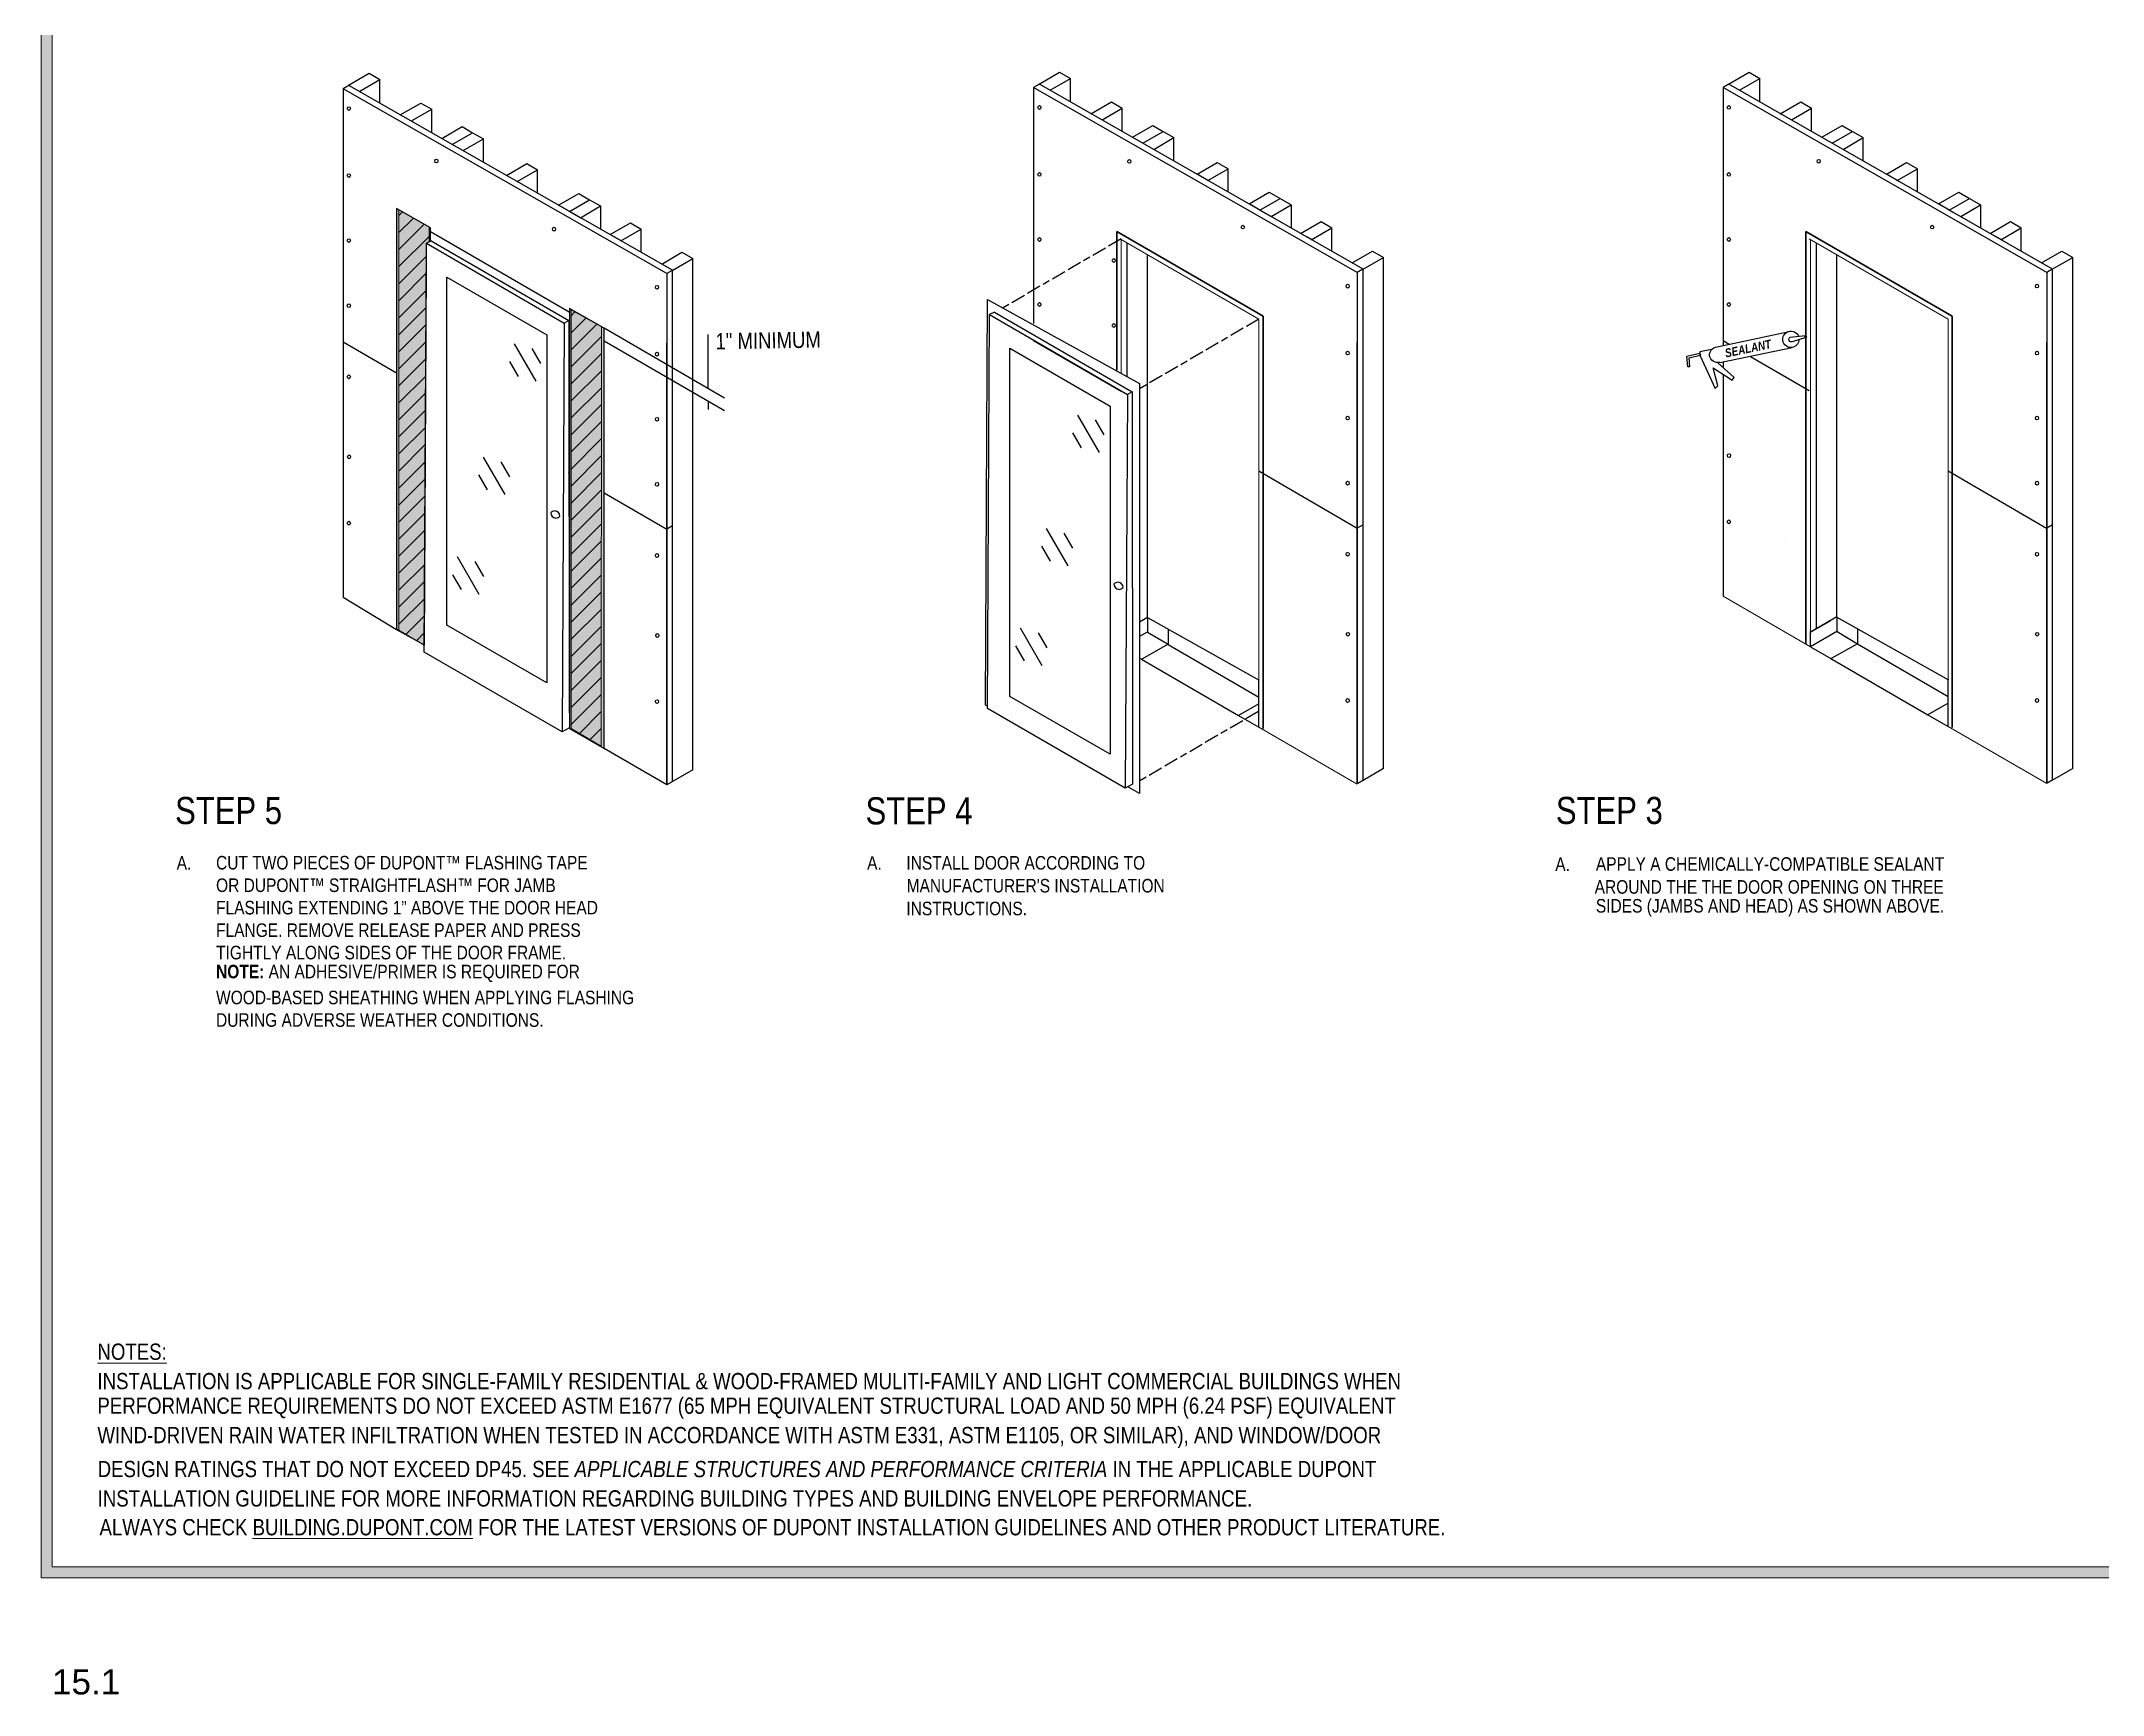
# Model space of a CAD drawing. Extents: x -1114 to 2135, y -829 to 1734.
# Drawn here: x -1114 to 598, y -829 to 544 of the extents above; entities that cross this region are included whole.
import ezdxf

# ---------------------------------------------------------------- set-up
doc = ezdxf.new("R2010")
doc.units = 0
doc.header["$MEASUREMENT"] = 0
for name, pattern in [('AI-Linetype-1', [39, 12, -3, 12, -3, 6, -3]), ('AI-Linetype-2', [39, 12, -3, 12, -3, 6, -3]), ('AI-Linetype-3', [39, 12, -3, 12, -3, 6, -3])]:
    doc.linetypes.add(name, pattern=pattern)
doc.layers.get('0').update_dxf_attribs({"lineweight": 0})
for name, color, linetype, lineweight in [('.ATI-DETAIL', 7, 'Continuous', 0), ('.ATI-HATCH', 7, 'Continuous', 0), ('.ATI-TEXT', 7, 'Continuous', 0), ('0_0', 7, 'Continuous', 0), ('G-ANNO-TTLB', 7, 'Continuous', 0), ('Layer 12', 7, 'Continuous', 0), ('TYVEK', 7, 'Continuous', 0), ('X-REF - TRACED', 7, 'Continuous', 0)]:
    doc.layers.add(name, color=color, linetype=linetype, lineweight=lineweight)
pattern_1 = [(45, (0, 0), (-7.07107, 7.07107), [])]

# ---------------------------------------------------------------- blocks, each defined once
blk = doc.blocks.new('Block_2')
at = {"color": 18, "lineweight": 25, "true_color": 0x000000}
blk.add_line((334.5, 130.4), (334.5, 130.4), dxfattribs=at)
blk.add_line((334.5, 130.4), (334.5, 130.4), dxfattribs=at)
blk.add_line((334.5, 130.4), (334.5, 130.4), dxfattribs=at)
blk.add_line((334.5, 130.4), (334.5, 130.4), dxfattribs=at)
blk = doc.blocks.new('Block_12')
at = {"layer": 'TYVEK', "color": 1, "lineweight": 25, "true_color": 0xff0000}
for points in [[(372, 88.3)], [(355.2, 78.6)]]:
    blk.add_lwpolyline(points, dxfattribs=at)
blk = doc.blocks.new('Block_13')
at = {"layer": 'TYVEK', "color": 2, "lineweight": 18, "true_color": 0xffff00}
for points in [[(-790.8, 378.3)], [(-790.8, 40.1)]]:
    blk.add_lwpolyline(points, dxfattribs=at)
blk = doc.blocks.new('Block_14')
at = {"layer": 'TYVEK', "color": 1, "lineweight": 25, "true_color": 0xff0000}
for points in [[(-825.3, 424.8)], [(-825.3, 77.7)]]:
    blk.add_lwpolyline(points, dxfattribs=at)
blk = doc.blocks.new('Block_16')
at = {"layer": 'TYVEK', "color": 1, "lineweight": 25, "true_color": 0xff0000}
for points in [[(-796.9, 402.8)], [(-668.1, 328.3)]]:
    blk.add_lwpolyline(points, dxfattribs=at)
blk = doc.blocks.new('Block_15')
at = {"layer": 'TYVEK', "color": 1, "lineweight": 25, "true_color": 0xff0000}
for p, q in [((-546.7, 247.6), (-646.7, 305.5)), ((-546.7, 236.9), (-646.7, 294.8)), ((-560.2, 255.5), (-560.2, 300.3)), ((-560.2, 244.7), (-560.2, 238))]:
    blk.add_line(p, q, dxfattribs=at)
at = {"layer": 'TYVEK'}
blk.add_blockref('Block_16', (0, 0), dxfattribs=at)
at = {"layer": 'TYVEK', "insert": (-554, 287.8), "char_height": 0.2, "attachment_point": 7, "rotation": 0.9999}
blk.add_mtext('\\C1;\\c255;\\FArial Narrow|b0|i0|c1;\\H13.423703;\\W1.000002;1" MINIMUM', dxfattribs=at)
blk = doc.blocks.new('Block_19')
at = {"layer": 'TYVEK', "color": 3, "lineweight": 25, "true_color": 0x00ff00}
blk.add_line((-790.9, 385.8), (-675.6, 319.1), dxfattribs=at)
blk.add_lwpolyline([(-669.8, -8.9)], dxfattribs=at)
blk = doc.blocks.new('Block_20')
at = {"layer": 'TYVEK', "color": 3, "lineweight": 25, "true_color": 0x00ff00}
blk.add_line((-681.5, -29.5), (-796.1, 36.7), dxfattribs=at)
blk.add_lwpolyline([(-796, 36.7), (-794.2, 376.1), (-679.8, 309.9), (-681.4, -29.5)], dxfattribs=at)
blk = doc.blocks.new('Block_18')
at = {"layer": 'TYVEK', "color": 3, "lineweight": 25, "true_color": 0x00ff00}
for p, q in [((-790.2, 378.2), (-794.2, 376.1)), ((-675.8, 312), (-679.8, 309.9)), ((-675.5, -26.2), (-681.4, -29.5))]:
    blk.add_line(p, q, dxfattribs=at)
blk.add_lwpolyline([(-790.2, 378.2), (-675.8, 312), (-675.6, -13.7)], dxfattribs=at)
at = {"layer": 'TYVEK'}
for name in ['Block_19', 'Block_20']:
    blk.add_blockref(name, (0, 0), dxfattribs=at)
blk = doc.blocks.new('Block_17')
at = {"layer": 'TYVEK', "color": 3, "lineweight": 25, "true_color": 0x00ff00}
blk.add_lwpolyline([(-777.3, 59.1), (-777.3, 348), (-694.1, 300), (-694.1, 11.1)], close=True, dxfattribs=at)
for points in [[(-683.3, 149.5), (-683.3, 151.9), (-685.1, 153.8), (-687.5, 153.9), (-688.8, 153.9), (-690.1, 153.4), (-690.9, 152.3)], [(-690.9, 152.3), (-690.9, 150), (-689, 148), (-686.6, 148), (-685.3, 148), (-684.1, 148.6), (-683.3, 149.5)]]:
    blk.add_open_spline(points, degree=3, knots=[0, 0, 0, 0, 1, 1, 1, 2, 2, 2, 2], dxfattribs=at)
at = {"layer": 'TYVEK'}
blk.add_blockref('Block_18', (0, 0), dxfattribs=at)
blk = doc.blocks.new('Block_25')
at = {"layer": 'TYVEK', "color": 2, "lineweight": 18, "true_color": 0xffff00}
for points in [[(-217.3, 379.3)], [(-217.3, 78.6)]]:
    blk.add_lwpolyline(points, dxfattribs=at)
blk = doc.blocks.new('Block_26')
at = {"layer": 'TYVEK', "color": 1, "lineweight": 25, "true_color": 0xff0000}
for points in [[(-205.8, 47.4)], [(-200.5, 31)]]:
    blk.add_lwpolyline(points, dxfattribs=at)
blk = doc.blocks.new('Block_47')
at = {"layer": '.ATI-TEXT', "char_height": 0.2, "attachment_point": 7}
for s, insert in [('\\C18;\\c0;\\FArial Narrow|b0|i0|c1;\\H11.249999;\\W1.000000;A.', (143.3, -145)), ('\\C18;\\c0;\\FArial Narrow|b0|i0|c1;\\H11.249999;\\W1.000000;APPLY A CHEMICALLY-COMPATIBLE SEALANT ', (177, -145)), ('\\C18;\\c0;\\FArial Narrow|b0|i0|c1;\\H11.249999;\\W1.000000;AROUND THE THE DOOR OPENING ON THREE', (176, -164)), ('\\C18;\\c0;\\FArial Narrow|b0|i0|c1;\\H11.249999;\\W1.000000;SIDES (JAMBS AND HEAD) AS SHOWN ABOVE.', (177, -182.9))]:
    blk.add_mtext(s, dxfattribs=dict(at, insert=insert))
blk = doc.blocks.new('Block_48')
at = {"layer": '.ATI-TEXT', "char_height": 0.2, "attachment_point": 7}
for s, insert in [('\\C18;\\c0;\\FArial Narrow|b0|i0|c1;\\H11.249999;\\W1.000000;A.', (-428.2, -144)), ('\\C18;\\c0;\\FArial Narrow|b0|i0|c1;\\H11.249999;\\W1.000000;INSTALL DOOR ACCORDING TO', (-395.6, -144)), ("\\C18;\\c0;\\FArial Narrow|b0|i0|c1;\\H11.249999;\\W1.000000;MANUFACTURER'S INSTALLATION", (-395.4, -163)), ('\\C18;\\c0;\\FArial Narrow|b0|i0|c1;\\H11.249999;\\W1.000000;INSTRUCTIONS.', (-395.6, -181.9))]:
    blk.add_mtext(s, dxfattribs=dict(at, insert=insert))
blk = doc.blocks.new('Block_49')
at = {"layer": '.ATI-TEXT', "char_height": 0.2, "attachment_point": 7}
for s, insert in [('\\C18;\\c0;\\FArial Narrow|b0|i0|c1;\\H11.249999;\\W1.000000;A.', (-1001.6, -143.9)), ('\\C18;\\c0;\\FArial Narrow|b0|i0|c1;\\H11.249999;\\W1.000000;CUT TWO PIECES OF DUPONT™ FLASHING TAPE', (-968.9, -143.9)), ('\\C18;\\c0;\\FArial Narrow|b0|i0|c1;\\H11.249999;\\W1.000000;OR DUPONT™ STRAIGHTFLASH™ FOR JAMB', (-968.9, -162.6)), ('\\C18;\\c0;\\FArial Narrow|b0|i0|c1;\\H11.249999;\\W1.000000;FLASHING EXTENDING 1” ABOVE THE DOOR HEAD', (-968.9, -181.2)), ('\\C18;\\c0;\\FArial Narrow|b0|i0|c1;\\H11.249999;\\W1.000000;FLANGE. REMOVE RELEASE PAPER AND PRESS  ', (-968.9, -199.9)), ('\\C18;\\c0;\\FArial Narrow|b0|i0|c1;\\H11.249999;\\W1.000000;TIGHTLY ALONG SIDES OF THE DOOR FRAME.', (-968.9, -218.5)), ('\\C18;\\c0;\\FArial Narrow Bold|b1|i0|c1;\\H11.249999;\\W1.000000;NOTE:\\FArial Narrow|b0|i0|c1; AN ADHESIVE/PRIMER IS REQUIRED FOR', (-968.9, -237.2)), ('\\C18;\\c0;\\FArial Narrow|b0|i0|c1;\\H11.249999;\\W1.000000;WOOD-BASED SHEATHING WHEN APPLYING FLASHING', (-968.9, -255.8)), ('\\C18;\\c0;\\FArial Narrow|b0|i0|c1;\\H11.249999;\\W1.000000;DURING ADVERSE WEATHER CONDITIONS. ', (-968.9, -274.5))]:
    blk.add_mtext(s, dxfattribs=dict(at, insert=insert))
blk = doc.blocks.new('Block_54')
at = {"layer": '.ATI-TEXT', "char_height": 0.2, "attachment_point": 7}
for s, insert in [('\\L\\C18;\\c0;\\FArial Narrow|b0|i0|c1;\\H13.500003;\\W1.000000;NOTES:\\l', (-1067.4, -551)), ('\\C18;\\c0;\\FArial Narrow|b0|i0|c1;\\H13.500003;\\W1.000000;INSTALLATION IS APPLICABLE FOR SINGLE-FAMILY RESIDENTIAL & WOOD-FRAMED MULITI-FAMILY AND LIGHT COMMERCIAL BUILDINGS WHEN ', (-1067.4, -575.4)), ('\\C18;\\c0;\\FArial Narrow|b0|i0|c1;\\H13.500003;\\W1.000000;PERFORMANCE REQUIREMENTS DO NOT EXCEED ASTM E1677 (65 MPH EQUIVALENT STRUCTURAL LOAD AND 50 MPH (6.24 PSF) EQUIVALENT', (-1067.4, -599.7)), ('\\C18;\\c0;\\FArial Narrow|b0|i0|c1;\\H13.500003;\\W1.000000;WIND-DRIVEN RAIN WATER INFILTRATION WHEN TESTED IN ACCORDANCE WITH ASTM E331, ASTM E1105, OR SIMILAR), AND WINDOW/DOOR', (-1067.4, -624.1)), ('\\C18;\\c0;\\FArial Narrow|b0|i0|c1;\\H13.500003;\\W1.000000;DESIGN RATINGS THAT DO NOT EXCEED DP45. SEE \\FArial Narrow Italic|b0|i1|c1;APPLICABLE STRUCTURES AND PERFORMANCE CRITERIA \\FArial Narrow|b0|i0|c1;IN THE APPLICABLE DUPONT', (-1067.2, -648.4)), ('\\C18;\\c0;\\FArial Narrow|b0|i0|c1;\\H13.500003;\\W1.000000;INSTALLATION GUIDELINE FOR MORE INFORMATION REGARDING BUILDING TYPES AND BUILDING ENVELOPE PERFORMANCE.  ', (-1067.2, -672.8)), ('\\C18;\\c0;\\FArial Narrow|b0|i0|c1;\\H13.500003;\\W1.000000;ALWAYS CHECK \\L\\C160;\\c16730368;BUILDING.DUPON\\l\\LT\\l\\L.COM\\l\\C18;\\c0; FOR THE LATEST VERSIONS OF DUPONT INSTALLATION GUIDELINES AND OTHER PRODUCT LITERATURE.', (-1065.7, -696.7))]:
    blk.add_mtext(s, dxfattribs=dict(at, insert=insert))
blk = doc.blocks.new('Block_78')
at = {"layer": '.ATI-DETAIL', "color": 3, "lineweight": 25, "true_color": 0x00ff00}
for p, q in [((-322.5, 319), (-326.6, 316.9)), ((-208.1, 252.8), (-212.1, 250.7)), ((-207.9, -72.9), (-213.8, -76.2))]:
    blk.add_line(p, q, dxfattribs=at)
for points in [[(-328.5, -8), (-329.9, -7.2), (-328.3, 329.5), (-202.1, 259.6), (-201.9, -80.7), (-211.8, -75.1)], [(-322.5, 319), (-208.1, 252.8), (-207.9, -72.9)]]:
    blk.add_lwpolyline(points, dxfattribs=at)
blk.add_lwpolyline([(-328.3, -10), (-326.6, 316.9), (-212.1, 250.7), (-213.8, -76.2)], close=True, dxfattribs=at)
blk = doc.blocks.new('Block_77')
at = {"layer": '.ATI-DETAIL', "color": 3, "lineweight": 25, "true_color": 0x00ff00}
blk.add_lwpolyline([(-309.6, -0.1), (-309.6, 288.9), (-226.4, 240.8), (-226.4, -48.1)], close=True, dxfattribs=at)
for points in [[(-215.6, 90.3), (-215.6, 92.7), (-217.5, 94.7), (-219.8, 94.7), (-221.2, 94.7), (-222.4, 94.2), (-223.2, 93.1)], [(-223.2, 93.1), (-223.2, 90.8), (-221.3, 88.8), (-218.9, 88.8), (-217.7, 88.8), (-216.5, 89.4), (-215.6, 90.3)]]:
    blk.add_open_spline(points, degree=3, knots=[0, 0, 0, 0, 1, 1, 1, 2, 2, 2, 2], dxfattribs=at)
at = {"layer": '.ATI-DETAIL'}
blk.add_blockref('Block_78', (0, 0), dxfattribs=at)
blk = doc.blocks.new('Block_76')
at = {"layer": '.ATI-DETAIL', "color": 251, "lineweight": 25, "true_color": 0x5b5b5b}
for p, q in [((-235.3, 202.3), (-253.3, 233.4)), ((-231.4, 217), (-238.6, 229.5)), ((-250.1, 206.2), (-257.3, 218.7)), ((-261.2, 108.3), (-279.2, 139.4)), ((-276, 112.2), (-283.2, 124.7)), ((-257.3, 123), (-264.5, 135.5)), ((-282.7, 25.4), (-300.7, 56.6)), ((-278.8, 40.2), (-286, 52.6)), ((-297.5, 29.4), (-304.7, 41.8))]:
    blk.add_line(p, q, dxfattribs=at)
at = {"layer": '.ATI-DETAIL'}
blk.add_blockref('Block_77', (0, 0), dxfattribs=at)

msp = doc.modelspace()

# ---------------------------------------------------------------- hatches: boundary and pattern name
at = {"layer": '.ATI-HATCH', "true_color": 0x808080, "transparency": 33554687}
h = msp.add_hatch(color=8, dxfattribs=at)
edge = h.paths.add_edge_path()
edge.add_spline(control_points=[(-818.8, 55.8), (-818.8, 55.8), (-795.9, 42.4), (-795.9, 42.4), (-795.9, 42.4), (-794.2, 356.6), (-794.2, 356.6), (-794.2, 356.6), (-794.2, 375.9), (-794.2, 375.9), (-794.2, 375.9), (-790.8, 378.3), (-790.8, 378.3), (-790.8, 378.3), (-790.9, 388.9), (-790.9, 388.9), (-790.9, 388.9), (-819, 405), (-819, 405), (-819, 405), (-818.8, 55.8), (-818.8, 55.8)], knot_values=[0, 0, 0, 0, 1, 1, 1, 2, 2, 2, 3, 3, 3, 4, 4, 4, 5, 5, 5, 6, 6, 6, 7, 7, 7, 7], degree=3, periodic=0)
edge = h.paths.add_edge_path()
edge.add_spline(control_points=[(-675.5, 322.1), (-675.5, 322.1), (-675.4, -26.6), (-675.4, -26.6), (-675.4, -26.6), (-646.5, -43.2), (-646.5, -43.2), (-646.5, -43.2), (-646.7, 305.4), (-646.7, 305.4)], knot_values=[0, 0, 0, 0, 1, 1, 1, 2, 2, 2, 3, 3, 3, 3], degree=3, periodic=0)
edge.add_line((-646.7, 305.4), (-675.5, 322.1))
at = {"layer": 'G-ANNO-TTLB', "true_color": 0xff00ff, "transparency": 33554687}
h = msp.add_hatch(color=6, dxfattribs=at)
edge = h.paths.add_edge_path()
edge.add_spline(control_points=[(1815.4, -731.7), (1815.4, -731.7), (-1114.1, -731.7), (-1114.1, -731.7), (-1114.1, -731.7), (-1114.1, 1725.3), (-1114.1, 1725.3), (-1114.1, 1725.3), (1815.4, 1725.3), (1815.4, 1725.3), (1815.4, 1725.3), (1815.4, -731.7), (1815.4, -731.7)], knot_values=[0, 0, 0, 0, 1, 1, 1, 2, 2, 2, 3, 3, 3, 4, 4, 4, 4], degree=3, periodic=0)
edge = h.paths.add_edge_path()
edge.add_spline(control_points=[(-1105.1, 1716.3), (-1105.1, 1716.3), (-1105.1, -722.7), (-1105.1, -722.7), (-1105.1, -722.7), (1806.4, -722.7), (1806.4, -722.7), (1806.4, -722.7), (1806.4, 1716.3), (1806.4, 1716.3), (1806.4, 1716.3), (-1105.1, 1716.3), (-1105.1, 1716.3)], knot_values=[0, 0, 0, 0, 1, 1, 1, 2, 2, 2, 3, 3, 3, 4, 4, 4, 4], degree=3, periodic=0)
edge.add_line((-1105.1, 1716.3), (-1105.1, 1716.3))
at = {"layer": 'Layer 12', "true_color": 0x000000, "transparency": 33554687}
h = msp.add_hatch(dxfattribs=at)
h.set_pattern_fill('_U', color=18, scale=10, angle=45, style=2, pattern_type=0)
h.set_pattern_definition(pattern_1)
h.paths.add_polyline_path([(-796, 42.5), (-817, 54.8), (-817.1, 403.9), (-792, 389.6), (-792, 377.1), (-794.2, 376.1)])
h = msp.add_hatch(dxfattribs=at)
h.set_pattern_fill('_U', color=18, scale=10, angle=45, style=2, pattern_type=0)
h.set_pattern_definition(pattern_1)
h.paths.add_polyline_path([(-649.1, -41.3), (-673.9, -26.8), (-674, 320.8), (-648.9, 306.8)])

# ---------------------------------------------------------------- linework, layer by layer
at = {"layer": '.ATI-DETAIL', "color": 18, "linetype": 'AI-Linetype-3', "lineweight": 25, "true_color": 0x000000}
msp.add_line((-217.3, 379.7), (-316, 322.1), dxfattribs=at)
at = {"layer": '.ATI-DETAIL', "color": 18, "linetype": 'AI-Linetype-1', "lineweight": 25, "true_color": 0x000000}
msp.add_line((-102.9, 313.1), (-201.6, 255.5), dxfattribs=at)
at = {"layer": '.ATI-DETAIL', "color": 251, "lineweight": 25, "true_color": 0x5b5b5b}
for p, q in [((-703, 261.5), (-721, 292.6)), ((-717.8, 265.4), (-725, 277.9)), ((-699.1, 276.2), (-706.3, 288.7)), ((-728.9, 167.5), (-746.9, 198.6)), ((-724.9, 182.2), (-732.1, 194.7)), ((-743.6, 171.4), (-750.8, 183.9)), ((-750.4, 84.6), (-768.4, 115.8)), ((-746.5, 99.4), (-753.7, 111.8)), ((-765.1, 88.6), (-772.3, 101))]:
    msp.add_line(p, q, dxfattribs=at)
at = {"layer": '.ATI-DETAIL', "color": 18, "linetype": 'AI-Linetype-2', "lineweight": 25, "true_color": 0x000000}
msp.add_line((-103.3, -12.7), (-202, -70.3), dxfattribs=at)
at = {"layer": '.ATI-HATCH'}
for points, knots in [([(-818.8, 55.8), (-818.8, 55.8), (-795.9, 42.4), (-795.9, 42.4), (-795.9, 42.4), (-794.2, 356.6), (-794.2, 356.6), (-794.2, 356.6), (-794.2, 375.9), (-794.2, 375.9), (-794.2, 375.9), (-790.8, 378.3), (-790.8, 378.3), (-790.8, 378.3), (-790.9, 388.9), (-790.9, 388.9), (-790.9, 388.9), (-819, 405), (-819, 405), (-819, 405), (-818.8, 55.8), (-818.8, 55.8)], [0, 0, 0, 0, 1, 1, 1, 2, 2, 2, 3, 3, 3, 4, 4, 4, 5, 5, 5, 6, 6, 6, 7, 7, 7, 7]), ([(-675.5, 322.1), (-675.5, 322.1), (-675.4, -26.6), (-675.4, -26.6), (-675.4, -26.6), (-646.5, -43.2), (-646.5, -43.2), (-646.5, -43.2), (-646.7, 305.4), (-646.7, 305.4)], [0, 0, 0, 0, 1, 1, 1, 2, 2, 2, 3, 3, 3, 3])]:
    msp.add_open_spline(points, degree=3, knots=knots, dxfattribs=at)
at = {"color": 18, "lineweight": 0, "true_color": 0x000000}
msp.add_lwpolyline([(-1105.1, -722.7), (-1105.1, 1716.3), (1806.4, 1716.3), (1806.4, -722.7)], close=True, dxfattribs=at)
at = {"layer": 'G-ANNO-TTLB', "color": 6, "lineweight": 9, "true_color": 0xff00ff}
for p, q in [((-1114.1, 1725.3), (-1114.1, -731.7)), ((-1105.1, 1716.3), (-1105.1, -722.7)), ((-1105.1, -722.7), (-1105.1, 1716.3)), ((-1114.1, -731.7), (1815.4, -731.7)), ((-1105.1, -722.7), (1806.4, -722.7)), ((1806.4, -722.7), (-1105.1, -722.7))]:
    msp.add_line(p, q, dxfattribs=at)
at = {"layer": 'G-ANNO-TTLB'}
for points in [[(1815.4, -731.7), (1815.4, -731.7), (-1114.1, -731.7), (-1114.1, -731.7), (-1114.1, -731.7), (-1114.1, 1725.3), (-1114.1, 1725.3), (-1114.1, 1725.3), (1815.4, 1725.3), (1815.4, 1725.3), (1815.4, 1725.3), (1815.4, -731.7), (1815.4, -731.7)], [(-1105.1, 1716.3), (-1105.1, 1716.3), (-1105.1, -722.7), (-1105.1, -722.7), (-1105.1, -722.7), (1806.4, -722.7), (1806.4, -722.7), (1806.4, -722.7), (1806.4, 1716.3), (1806.4, 1716.3), (1806.4, 1716.3), (-1105.1, 1716.3), (-1105.1, 1716.3)]]:
    msp.add_open_spline(points, degree=3, knots=[0, 0, 0, 0, 1, 1, 1, 2, 2, 2, 3, 3, 3, 4, 4, 4, 4], dxfattribs=at)
at = {"layer": 'Layer 12'}
for points in [[(-796, 42.5), (-817, 54.8), (-817.1, 403.9), (-792, 389.6), (-792, 377.1), (-794.2, 376.1)], [(-649.1, -41.3), (-673.9, -26.8), (-674, 320.8), (-648.9, 306.8)]]:
    msp.add_lwpolyline(points, close=True, dxfattribs=at)
at = {"layer": 'TYVEK', "color": 33, "lineweight": 25, "true_color": 0xcc9966}
for p, q in [((-858.8, 507.3), (-841.8, 517.2)), ((-841.8, 517.2), (-832.8, 512)), ((-285.3, 508.3), (-268.3, 518.2)), ((-268.3, 518.2), (-259.3, 513)), ((287.2, 508.3), (304.2, 518.2)), ((304.2, 518.2), (313.2, 513)), ((-858.6, 507.2), (-858.8, 507.3)), ((-849.6, 502.3), (-832.8, 512)), ((-832.8, 492.7), (-832.8, 512)), ((-285.1, 508.2), (-285.3, 508.3)), ((-276.1, 503.3), (-259.3, 513)), ((-259.3, 493.7), (-259.3, 513)), ((287.4, 508.2), (287.2, 508.3)), ((296.4, 503.3), (313.2, 513)), ((313.2, 493.7), (313.2, 513)), ((-815.9, 482.7), (-798.8, 492.5)), ((-806.6, 477.7), (-789.8, 487.4)), ((-798.8, 492.5), (-789.8, 487.4)), ((-789.8, 468), (-789.8, 487.4)), ((-242.4, 483.7), (-225.3, 493.5)), ((-233.1, 478.7), (-216.3, 488.4)), ((-225.3, 493.5), (-216.3, 488.4)), ((-216.3, 469), (-216.3, 488.4)), ((330.1, 483.7), (347.2, 493.5)), ((339.4, 478.7), (356.2, 488.4)), ((347.2, 493.5), (356.2, 488.4)), ((356.2, 469), (356.2, 488.4)), ((-781.4, 463.1), (-764.6, 473)), ((-772.8, 458.2), (-755.9, 467.9)), ((-764.6, 473), (-755.9, 467.9)), ((-763.7, 453), (-746.9, 462.8)), ((-755.9, 467.9), (-746.9, 462.8)), ((-746.9, 443.4), (-746.9, 462.8)), ((-207.9, 464.1), (-191, 474)), ((-199.2, 459.2), (-182.4, 468.9)), ((-191, 474), (-182.4, 468.9)), ((-190.2, 454), (-173.4, 463.8)), ((-182.4, 468.9), (-173.4, 463.8)), ((-173.4, 444.4), (-173.4, 463.8)), ((364.6, 464.1), (381.5, 474)), ((373.3, 459.2), (390.1, 468.9)), ((381.5, 474), (390.1, 468.9)), ((382.3, 454), (399.1, 463.8)), ((390.1, 468.9), (399.1, 463.8)), ((399.1, 444.4), (399.1, 463.8)), ((-718.7, 427.3), (-701.9, 437)), ((-701.9, 417.7), (-701.9, 437)), ((-145.2, 428.3), (-128.4, 438)), ((-128.4, 418.7), (-128.4, 438)), ((427.3, 428.3), (444.1, 438)), ((444.1, 418.7), (444.1, 438)), ((-675.5, 402.6), (-658.7, 412.3)), ((-658.7, 412.3), (-649.5, 407.1)), ((-102, 403.6), (-85.2, 413.3)), ((-85.2, 413.3), (-76, 408.1)), ((470.5, 403.6), (487.3, 413.3)), ((487.3, 413.3), (496.5, 408.1)), ((-675.5, 402.6), (-666.1, 397.2)), ((-666.1, 397.2), (-649.5, 407.1)), ((-649.5, 407.1), (-649.5, 387.8)), ((-102, 403.6), (-92.6, 398.2)), ((-92.6, 398.2), (-76, 408.1)), ((-76, 408.1), (-76, 388.8)), ((470.5, 403.6), (480, 398.2)), ((480, 398.2), (496.5, 408.1)), ((496.5, 408.1), (496.5, 388.8)), ((-632.8, 378.1), (-615.8, 387.9)), ((-615.8, 368.5), (-615.8, 387.9)), ((-59.3, 379.1), (-42.2, 388.9)), ((-42.2, 369.5), (-42.2, 388.9)), ((513.2, 379.1), (530.3, 388.9)), ((530.3, 369.5), (530.3, 388.9)), ((-590.1, 353.6), (-573, 363.4)), ((-573, -60.9), (-573, 363.4)), ((-195.4, 65.4), (-195.4, 365.9)), ((-16.3, 354.7), (0.5, 364.4)), ((0.5, -59.9), (0.5, 364.4)), ((377.1, 65.8), (377.1, 366.4)), ((556, 354.6), (573, 364.4)), ((573, -59.9), (573, 364.4)), ((355.2, 53.4), (372, 63)), ((-573, -60.9), (-594.6, -73.4)), ((0.5, -59.9), (-16.3, -69.9)), ((573, -59.9), (556.2, -69.7))]:
    msp.add_line(p, q, dxfattribs=at)
at = {"layer": 'TYVEK', "color": 2, "lineweight": 25, "true_color": 0xffff00}
for p, q in [((-858.6, 507.2), (-863.4, 504.4)), ((-589.8, 353.7), (-858.6, 507.2)), ((-285.1, 508.2), (-289.9, 505.4)), ((-16.3, 354.7), (-285.1, 508.2)), ((287.4, 508.2), (282.6, 505.4)), ((556.2, 354.7), (287.4, 508.2)), ((-212.2, 265.2), (-212.2, 376)), ((-212.2, 265.2), (-212.2, 375.6)), ((360.3, 57), (360.3, 376)), ((-590.1, 353.6), (-594.6, 350.9)), ((-589.8, -70.7), (-589.8, 353.7)), ((-16.5, 354.6), (-21.1, 351.9)), ((-16.3, -69.7), (-16.3, 354.7)), ((556, 354.6), (551.4, 351.9)), ((556.2, -69.7), (556.2, 354.7)), ((-863.4, 294.3), (-819, 268.6)), ((-289.9, 295.3), (-217.3, 253.3)), ((282.6, 295.3), (287.8, 292.3)), ((305.3, 282.2), (354.1, 254)), ((-676.4, 186.1), (-675.5, 185.6)), ((-102.9, 187.1), (-21.1, 139.7)), ((469.6, 187.1), (551.3, 139.7)), ((-646.7, 168.9), (-594.6, 138.7)), ((-589.8, 141.5), (-594.6, 138.7)), ((-16.3, 142.5), (-21.1, 139.7)), ((556.2, 142.5), (551.4, 139.7)), ((-16, -69.7), (-20.8, -72.4)), ((556.5, -69.4), (551.7, -72.2))]:
    msp.add_line(p, q, dxfattribs=at)
at = {"layer": 'TYVEK', "color": 18, "lineweight": 25, "true_color": 0x000000}
for p, q in [((-863.4, 504.4), (-863.4, 82.2)), ((-594.6, 350.9), (-863.4, 504.4)), ((-289.9, 505.4), (-289.9, 309.4)), ((-21.1, 351.9), (-289.9, 505.4)), ((282.6, 505.4), (282.6, 291.2)), ((551.4, 351.9), (282.6, 505.4)), ((-594.6, 350.9), (-594.6, -73.4)), ((-21.1, 351.9), (-21.1, -72.4)), ((551.4, 351.9), (551.4, -72.4)), ((-594.6, -73.4), (-594.6, 293.1)), ((-21.1, -72.4), (-21.1, 294.1)), ((551.4, -72.4), (551.4, 294.1)), ((282.6, 277.7), (282.6, 273.4)), ((282.6, 267.3), (282.6, 83.2)), ((-863.4, 82.2), (-819, 55.5)), ((-594.6, -73.4), (-646.7, -43.2))]:
    msp.add_line(p, q, dxfattribs=at)
at = {"layer": 'TYVEK', "color": 18, "lineweight": 70, "true_color": 0x000000}
for p, q in [((-220.8, 386), (-99.3, 315.7)), ((-220.8, 270.8), (-220.8, 386)), ((351.5, 386), (473, 315.7)), ((351.5, 43.7), (351.5, 386)), ((-99.3, -26.7), (-99.3, 315.7)), ((473, -26), (473, 315.7))]:
    msp.add_line(p, q, dxfattribs=at)
at = {"layer": 'TYVEK', "color": 2, "lineweight": 18, "true_color": 0xffff00}
msp.add_line((-217.3, 269.7), (-217.3, 379.6), dxfattribs=at)
at = {"layer": 'TYVEK', "color": 18, "lineweight": 18, "true_color": 0x000000}
for p, q in [((-217.3, 379.3), (-102.9, 313.1)), ((-217.3, 268.1), (-217.3, 378.8)), ((354.2, 379.9), (469.7, 313.1)), ((355.2, 53.4), (355.2, 379.3)), ((-102.9, 12), (-102.9, 312.6)), ((469.7, 12.4), (469.7, 313.1)), ((282.6, 83.2), (355.2, 41.2)), ((-103, -25.5), (-21.1, -72.9)), ((469.5, -25.1), (551.4, -72.4))]:
    msp.add_line(p, q, dxfattribs=at)
at = {"layer": 'TYVEK', "color": 1, "lineweight": 25, "true_color": 0xff0000}
for p, q in [((-195.4, 65.4), (-201.9, 61.7)), ((-195.5, 53.2), (-201.9, 49.6)), ((-195.4, 65.4), (-195.4, 53.2)), ((-195.3, 65.4), (-102.7, 13.4)), ((-195.3, 53.4), (-178.3, 43.3)), ((-178.3, 55.6), (-178.3, 43.4)), ((377.1, 65.9), (355.2, 53.4)), ((355.2, 41.2), (355.2, 53.8)), ((377, 53.7), (355.2, 41.2)), ((377.1, 65.9), (377.1, 53.7)), ((377.2, 65.8), (469.8, 13.8)), ((377.3, 53.9), (394.2, 43.7)), ((394.2, 56.1), (394.2, 43.9)), ((-178.3, 43.3), (-200.1, 30.8)), ((-178.3, 43.3), (-200.1, 30.8)), ((-178.3, 43.1), (-102.9, -0.6)), ((355.2, 41.2), (372, 31.4)), ((355.2, 41.2), (372, 31.4)), ((394.2, 43.7), (372.4, 31.3)), ((394.2, 43.7), (372.4, 31.3)), ((394.2, 43.5), (469.7, -0.2)), ((-201.9, 31.8), (-200.5, 31)), ((-200.3, 30.8), (-119.8, -15.8)), ((372.2, 31.3), (452.7, -15.3)), ((-102.9, -25.5), (-102.9, 13.4)), ((469.7, -25.1), (469.7, 13.8)), ((-103, -6.2), (-119.8, -15.8)), ((-119.8, -15.8), (-103, -25.5)), ((469.5, -5.7), (452.7, -15.3)), ((452.7, -15.3), (469.5, -25.1))]:
    msp.add_line(p, q, dxfattribs=at)
at = {"layer": 'TYVEK', "color": 33, "lineweight": 25, "true_color": 0xcc9966}
for points in [[(-718.7, 427.3), (-727.7, 432.5), (-710.9, 442.2), (-701.9, 437)], [(-145.2, 428.3), (-154.2, 433.5), (-137.4, 443.2), (-128.4, 438)], [(427.3, 428.3), (418.3, 433.5), (435.1, 443.2), (444.1, 438)], [(-675.5, 402.6), (-684.5, 407.8), (-667.7, 417.5), (-658.7, 412.3)], [(-102, 403.6), (-111, 408.8), (-94.2, 418.5), (-85.2, 413.3)], [(470.5, 403.6), (461.5, 408.8), (478.3, 418.5), (487.3, 413.3)], [(-59, 379.2), (-68.2, 384.3), (-51.2, 394.1), (-42.2, 388.9)], [(513.5, 379.2), (504.4, 384.3), (521.3, 394.1), (530.3, 388.9)], [(-632.6, 378.2), (-641.7, 383.3), (-624.8, 393.1), (-615.8, 387.9)], [(-589.8, 353.7), (-598.8, 358.9), (-582, 368.6), (-573, 363.4)], [(-16.3, 354.7), (-25.3, 359.9), (-8.5, 369.6), (0.5, 364.4)], [(372, 369.5)], [(556.2, 354.7), (547.2, 359.9), (564, 369.6), (573, 364.4)], [(355.2, 53.4)], [(469.7, 8)]]:
    msp.add_lwpolyline(points, dxfattribs=at)
at = {"layer": 'TYVEK', "color": 1, "lineweight": 25, "true_color": 0xff0000}
for points in [[(-790.8, 378.3), (-790.9, 388.8), (-819, 405), (-819, 55.5), (-796, 42.8)], [(372, 88.3)], [(372, 88.3)], [(-815.4, 53.8)], [(355.2, 53.4)], [(469.7, 8)], [(-587.9, -77.4)]]:
    msp.add_lwpolyline(points, dxfattribs=at)
msp.add_lwpolyline([(-646.7, 305.5), (-675.5, 322.1), (-675.5, -26.6), (-646.7, -43.2)], close=True, dxfattribs=at)
at = {"layer": 'TYVEK', "color": 252, "lineweight": 25, "true_color": 0x848484}
for centre in [(-858.6, 487.9), (-285.1, 488.8), (287.4, 488.9), (-786, 444.4), (-210.4, 444.1), (362.1, 444.2), (-858.6, 432.3), (-285.1, 433.3), (287.4, 433.3), (-858.6, 378.3), (-688.2, 387.8), (-285.1, 379.3), (-116.2, 389.6), (287.4, 379.3), (456.3, 389.6), (-223.3, 361.8), (-858.6, 324.3), (-602.7, 339.6), (-285.1, 325.3), (-29.2, 340.5), (287.4, 325.3), (543.3, 340.6), (-223.3, 307.8), (-602.7, 284), (-29.2, 285), (543.3, 285), (-858.6, 265.2), (-602.7, 230), (-29.2, 231), (543.3, 231), (-858.4, 198.8), (287.6, 199.8), (-602.7, 176), (-29.2, 177), (543.3, 177), (-858.6, 143.8), (287.4, 144.8), (-602.7, 116.9), (-29.2, 117.9), (543.3, 117.9), (-602.5, 50.5), (-29, 51.5), (543.5, 51.5), (-602.7, -4.4), (-29.2, -3.4), (543.3, -3.4)]:
    msp.add_ellipse(centre, major_axis=(0, 1.59), ratio=0.812499, dxfattribs=at)
at = {"layer": 'X-REF - TRACED', "color": 1, "lineweight": 25, "true_color": 0xff0000}
for p, q in [((277.8, 290.2), (337.6, 303)), ((351.1, 299.2), (338.2, 297.8)), ((351.4, 297.8), (339.9, 294.4)), ((252.6, 282.4), (263.3, 285)), ((253.3, 273.4), (252.6, 282.4)), ((254.6, 281.1), (263.5, 283.3)), ((255.1, 273.4), (254.6, 281.1)), ((273, 287.9), (263.3, 285.9)), ((263.3, 285.9), (263.6, 282.7)), ((263.5, 283.3), (263.3, 285)), ((263.6, 282.7), (276, 255.5)), ((291.9, 264.7), (278.2, 276.9)), ((279.9, 277.1), (340.1, 289.6)), ((255.1, 273.4), (253.3, 273.4)), ((278.4, 257.7), (274.4, 272.7)), ((274.4, 272.7), (290.1, 262.6)), ((276, 255.5), (278.4, 257.7)), ((290.1, 262.6), (291.9, 264.7))]:
    msp.add_line(p, q, dxfattribs=at)
msp.add_circle((351.2, 298.5), 0.721, dxfattribs=at)
for points, knots in [([(345.8, 296.1), (345.7, 293.3), (343.9, 290.8), (341.2, 289.9), (337.7, 288.6), (333.8, 290.5), (332.6, 294.1), (331.3, 297.7), (333.2, 301.6), (336.8, 302.8), (340.3, 304), (344.2, 302.1), (345.5, 298.6)], [0, 0, 0, 0, 1, 1, 1, 2, 2, 2, 3, 3, 3, 4, 4, 4, 4]), ([(339.9, 294.4), (339.1, 293.9), (338, 294.3), (337.5, 295.3), (337, 296.2), (337.3, 297.4), (338.2, 297.8)], [0, 0, 0, 0, 1, 1, 1, 2, 2, 2, 2]), ([(279.9, 277.1), (275.9, 276.5), (272.1, 278.9), (271.5, 282.5), (270.9, 286.1), (273.7, 289.5), (277.8, 290.2)], [0, 0, 0, 0, 1, 1, 1, 2, 2, 2, 2])]:
    msp.add_open_spline(points, degree=3, knots=knots, dxfattribs=at)

# ---------------------------------------------------------------- block references
at = {"layer": '.ATI-DETAIL'}
msp.add_blockref('Block_76', (0, 0), dxfattribs=at)
at = {"layer": '.ATI-TEXT'}
for name in ['Block_49', 'Block_48', 'Block_47', 'Block_54']:
    msp.add_blockref(name, (0, 0), dxfattribs=at)
msp.add_blockref('Block_2', (0, 0))
at = {"layer": 'TYVEK'}
for name in ['Block_14', 'Block_15', 'Block_17', 'Block_13', 'Block_25', 'Block_12', 'Block_26']:
    msp.add_blockref(name, (0, 0), dxfattribs=at)

# ---------------------------------------------------------------- texts
at = {"layer": '.ATI-TEXT', "char_height": 0.2, "attachment_point": 7}
for s, insert in [('\\C18;\\c0;\\FArial Narrow|b0|i0|c1;\\H22.499999;\\W1.000000;STEP 5', (-1002.9, -106.4)), ('\\C18;\\c0;\\FArial Narrow|b0|i0|c1;\\H22.499999;\\W1.000000;STEP 4', (-429.5, -106.6)), ('\\C18;\\c0;\\FArial Narrow|b0|i0|c1;\\H22.499999;\\W1.000000;STEP 3', (143.8, -106.3))]:
    msp.add_mtext(s, dxfattribs=dict(at, insert=insert))
at = {"layer": '0_0', "insert": (-1105.1, -828.9), "char_height": 0.2, "attachment_point": 7}
msp.add_mtext('\\C18;\\c0;\\FArial|b0|i0|c1;\\H20.833332;\\W1.000000;15.1', dxfattribs=at)
at = {"layer": 'TYVEK', "insert": (285.1, 281.1), "char_height": 0.2, "attachment_point": 7, "rotation": 11.8272}
msp.add_mtext('\\C252;\\c8684676;\\FArial Narrow Bold Italic|b1|i1|c1;\\H7.215455;\\W0.994520;SEALANT', dxfattribs=at)

doc.saveas('drawing.dxf')
